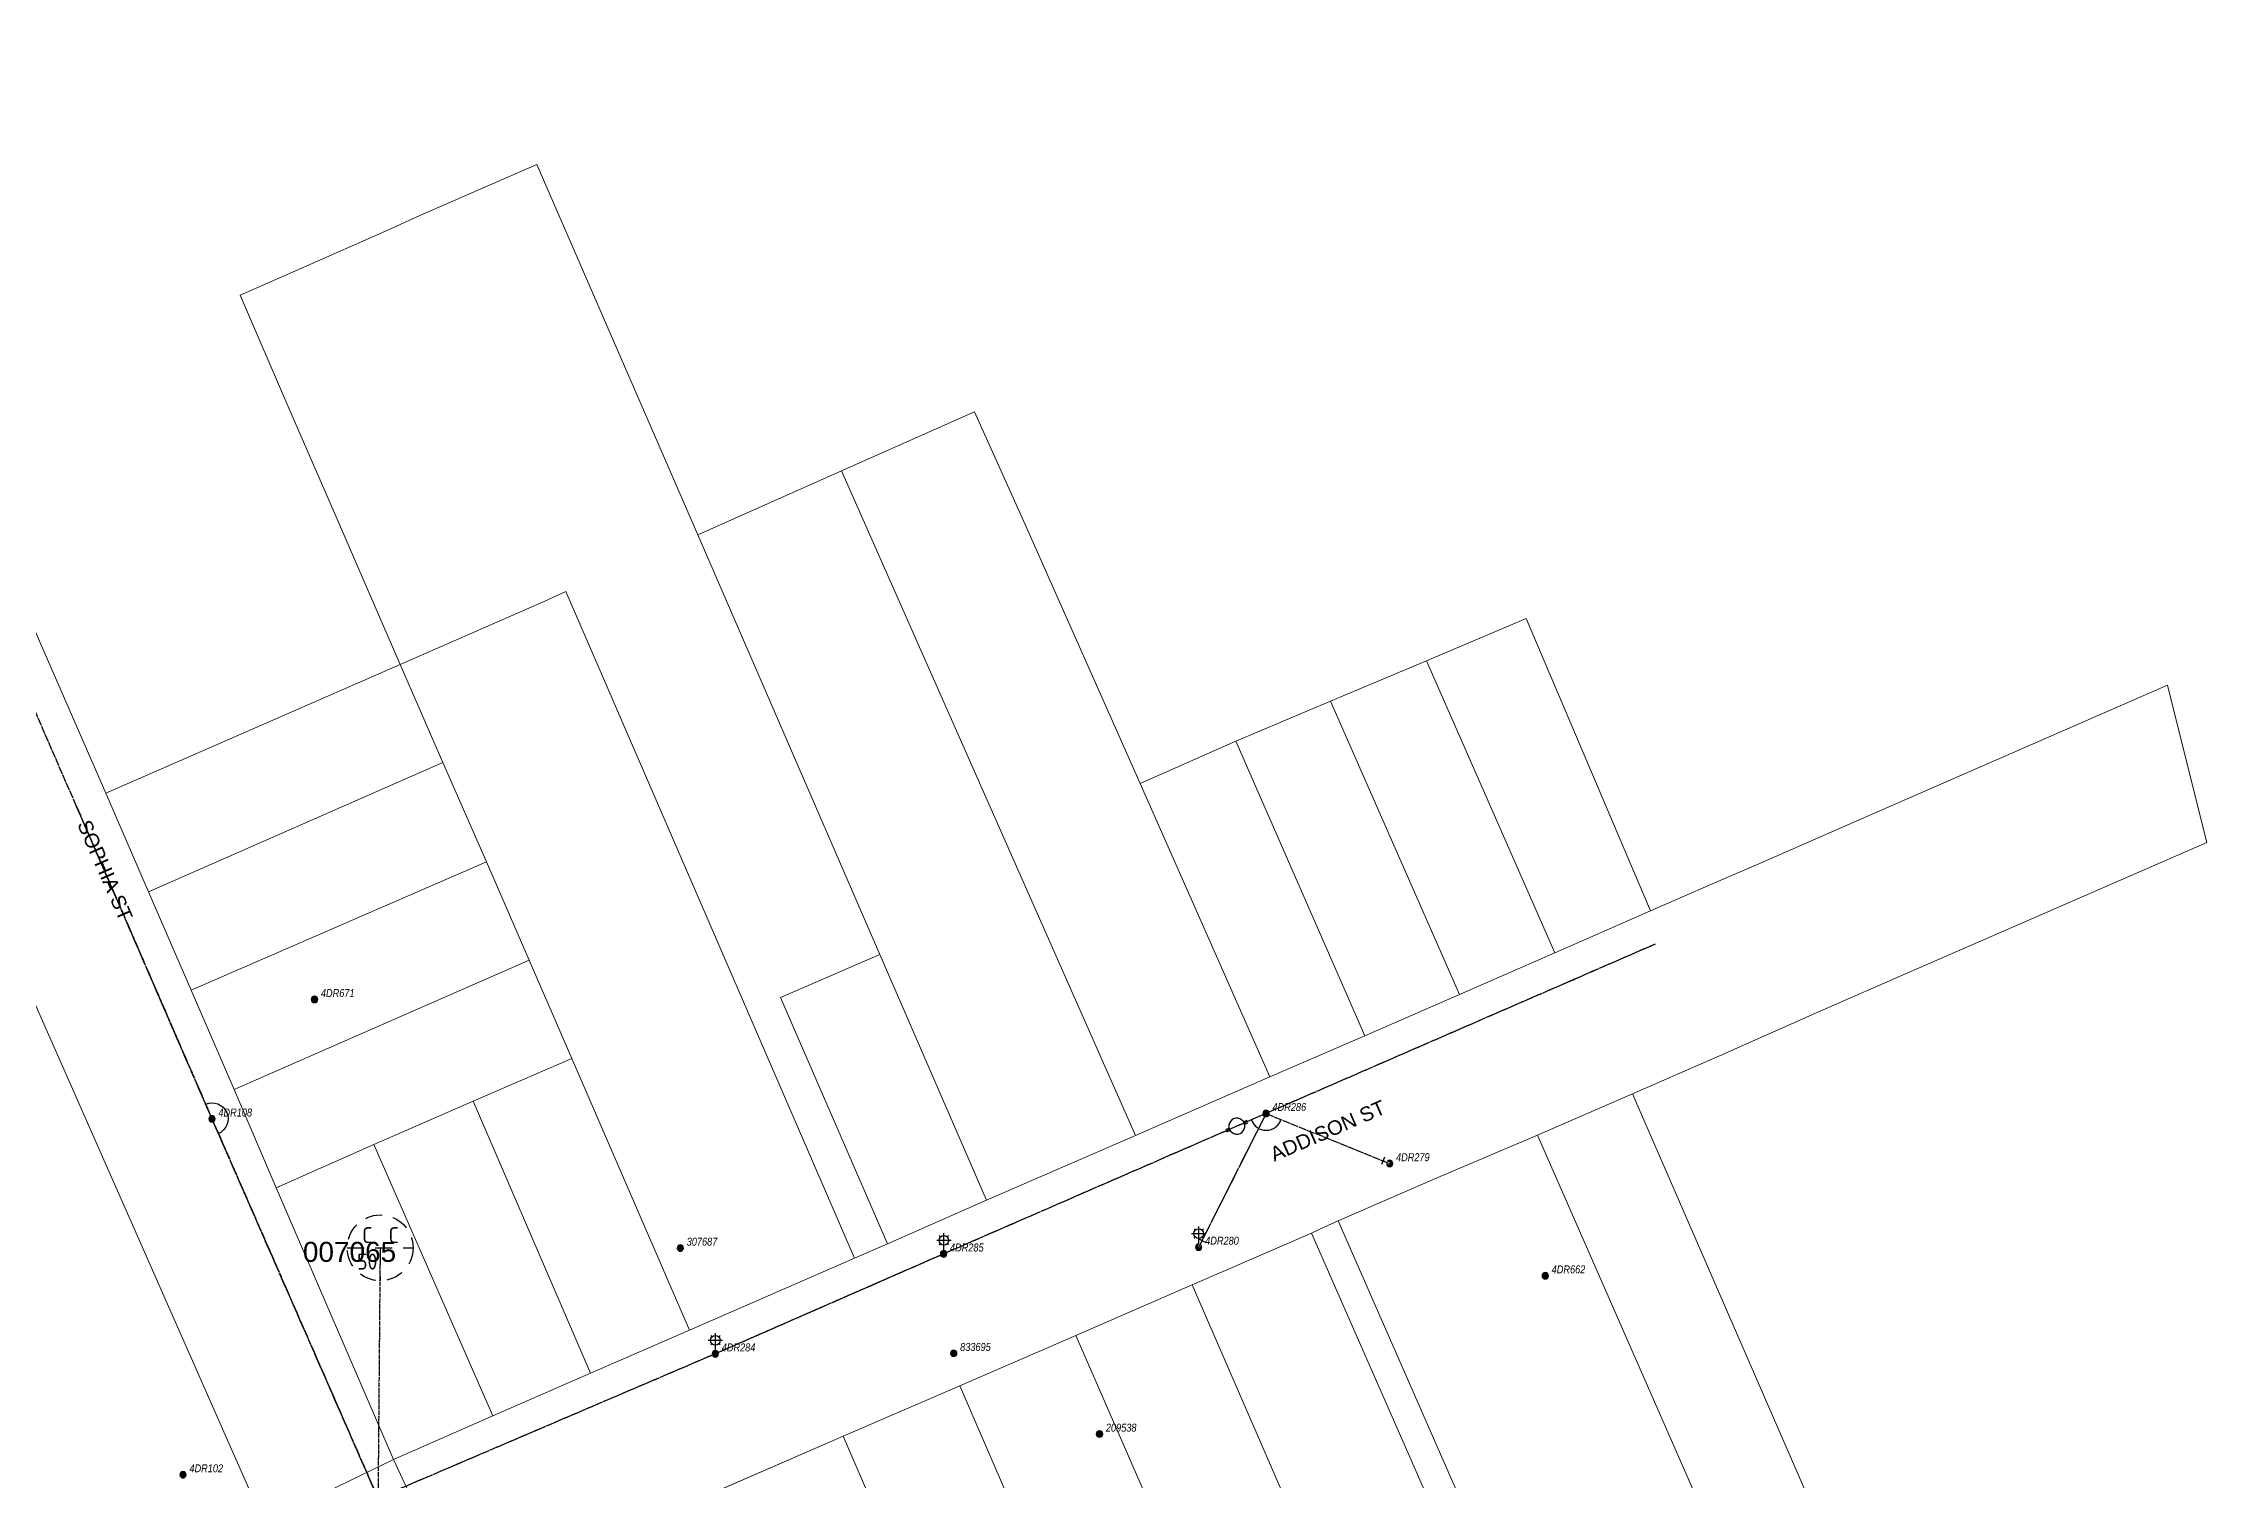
# Model space of a CAD drawing. Header units: metres. Extents: x 303058 to 305172, y 6169922 to 6171978.
# Drawn here: x 304035.9 to 304306.3, y 6171425.1 to 6171604.6 of the extents above; entities that cross this region are included whole.
import ezdxf
from ezdxf.enums import TextEntityAlignment as Align

# ---------------------------------------------------------------- set-up
doc = ezdxf.new("R2010")
doc.units = ezdxf.units.M
doc.linetypes.add('Cable Exist OH', pattern=[1, 1, 0])
doc.linetypes.add('Dash', pattern=[5, 3, -2])
doc.layers.get('0').update_dxf_attribs({"color": 6})
for name, color, linetype in [('_User_NumPoleExist', 7, 'Continuous'), ('Equip_SL_EXT', 7, 'Continuous'), ('Equip_SP_LV_EXT', 7, 'Continuous'), ('Equip_SP_SL_EXT', 8, 'Continuous'), ('Mains_HV_EXT', 7, 'Continuous'), ('Mains_LV_EXT', 7, 'Continuous'), ('Mains_SL_EXT', 7, 'Continuous'), ('SupportsOH_SP_TR_HV_LV_SL_EXT', 8, 'Continuous')]:
    doc.layers.add(name, color=color, linetype=linetype)
for name, color, linetype, lineweight in [('Cadastre Buildings_SP_EXT', 7, 'Continuous', 5), ('Cadastre Land Parcels_SP_EXT', 8, 'Continuous', 5), ('Cadastre Road Names_SP_HV_LV_SL_EXT', 9, 'Continuous', 5), ('Cadastre Roads_SP_EXT', 7, 'Continuous', 5)]:
    doc.layers.add(name, color=color, linetype=linetype, lineweight=lineweight)
doc.styles.add('iecARIAL', font='arial.ttf', dxfattribs={"height": 2})
doc.styles.add('IESYMBOL1', font='isocp.shx')
doc.styles.add('POLE_LABEL', font='ARIALNI.TTF')
doc.styles.add('SLCP_LABEL', font='arial.ttf', dxfattribs={"height": 3.5})
doc.styles.get("Standard").update_dxf_attribs({"font": 'arial.ttf'})

# ---------------------------------------------------------------- blocks, each defined once
blk = doc.blocks.new('LV_OH_LINKS_OPEN_EXT')
for p, q in [((-0.17, 4.97), (-0.17, 5.46)), ((0.17, 4.97), (0.17, 5.46)), ((-0.17, 3), (-0.17, 2.5)), ((0.17, 3), (0.17, 2.5))]:
    blk.add_line(p, q)
blk.add_lwpolyline([(0, 2.99, 1), (0, 4.98, 1)], format="xyb", close=True)
at = {"flags": 9}
for tag, p in [('ACTUAL_STATUS', (0, 0)), ('CONSTRUCTED_VOLTAGE', (0, -0.2)), ('OPERATING_VOLTAGE', (0, -0.6)), ('ORIENTATION', (0, -0.8)), ('OWNED_BY', (0, -1)), ('STATE', (0, -1.2)), ('SWITCH_TYPE', (0, -1.4)), ('NO_PHASES', (0, -0.4)), ('USAGE', (0, -1.6)), ('LEGEND', (0, -1.8)), ('NOTES', (0, -2))]:
    blk.add_attdef(tag, text='', height=0.2, dxfattribs=at).set_placement(p, align=Align.MIDDLE_LEFT)
at = {"flags": 1}
blk.add_attdef('Z', (0, 0), '', height=0.2, dxfattribs=at)
blk = doc.blocks.new('*U139')
for p, q in [((-2.25, 4.22), (2.25, 4.22)), ((-1.46, 5.68), (-1.06, 5.28)), ((-1.46, 2.76), (-1.06, 3.16)), ((0, 1.97), (0, 6.47)), ((0, 0), (0, 2.72)), ((1.46, 5.68), (1.06, 5.28)), ((1.46, 2.76), (1.06, 3.16))]:
    blk.add_line(p, q)
blk.add_circle((0, 4.22), 1.5)
at = {"style": 'iecARIAL', "flags": 9}
blk.add_attdef('ASSET_NUM', (1.5, 1.5), '', height=2.5, dxfattribs=at)
for tag, p, height, flags in [('OPERATING_VOLTAGE', (0.98, -1.65), 0.2, 9), ('ORIENTATION', (0.98, -1.85), 0.2, 9), ('OWNED_BY', (0.98, -2.05), 0.2, 9), ('STATE', (0.98, -2.25), 0.2, 9), ('CONSTRUCTED_VOLTAGE', (0.98, -0.65), 0.2, 9), ('CONTROL_TYPE', (0.98, -0.85), 0.2, 9), ('LANTERN_PURPOSE', (0.98, -1.05), 0.2, 9), ('LANTERN_TYPE', (0.98, -1.25), 0.2, 9), ('NO_PHASES', (0.98, -1.45), 0.2, 9), ('USAGE', (0.98, -2.45), 0.2, 9), ('CEXIST', (0.98, -2.65), 0.2, 9), ('CNEW', (0.98, -2.85), 0.2, 9), ('CNUMBER', (0.98, -3.05), 0.2, 9), ('CREMOVE', (0.98, -3.25), 0.2, 9), ('CREPLACE', (0.98, -3.45), 0.2, 9), ('LKINGHEIGHT', (0.98, -3.65), 0.2, 9), ('LBRACKET', (0.98, -3.85), 0.2, 9), ('LBRACKETVOCAB', (0.98, -4.05), 0.2, 9), ('LCATEGORY', (0.98, -4.25), 0.2, 9), ('LCHARGE1', (0.98, -4.45), 0.2, 9), ('LCHARGE1PERCENT', (0.98, -4.65), 0.2, 9), ('LCHARGE2', (0.98, -4.85), 0.2, 9), ('LCHARGE2PERCENT', (0.98, -5.05), 0.2, 9), ('LCHARGE3', (0.98, -5.25), 0.2, 9), ('LCHARGE3PERCENT', (0.98, -5.45), 0.2, 9), ('LEXIST', (0.98, -5.65), 0.2, 9), ('LLAMP', (0.98, -5.85), 0.2, 9), ('LLAMPVOCAB', (0.98, -6.05), 0.2, 9), ('LMAST', (0.98, -6.25), 0.2, 9), ('LMASTVOCAB', (0.98, -6.45), 0.2, 9), ('LNEW', (0.98, -6.65), 0.2, 9), ('LANTNUMBER', (0.98, -6.85), 0.2, 9), ('LNUMBER', (2.18, -3.25), 2.5, 8), ('STREETNAME', (0.98, -9.25), 0.2, 9), ('SUBURB', (0.98, -9.45), 0.2, 1), ('LOUTREACH', (0.98, -7.25), 0.2, 9), ('LOUTREACHVOCAB', (0.98, -7.45), 0.2, 9), ('LRATECODE', (0.98, -7.65), 0.2, 9), ('LREMOVE', (0.98, -7.85), 0.2, 9), ('LREPLACE', (0.98, -8.05), 0.2, 9), ('LTYPE', (0.98, -8.25), 0.2, 9), ('LTYPEVOCAB', (0.98, -8.45), 0.2, 9), ('LEGEND', (0.98, -8.65), 0.2, 9), ('LOCATION', (0.98, -8.85), 0.2, 9), ('NOTES', (0.98, -9.05), 0.2, 9)]:
    blk.add_attdef(tag, p, '', height=height, dxfattribs=dict(flags=flags))
blk = doc.blocks.new('POLE_EXT')
blk.add_hatch(color=256).paths.add_polyline_path([(-1, 0, 1), (1, 0, 1)])
blk.add_lwpolyline([(-1, 0, 1), (1, 0, 1)], format="xyb", close=True)
for tag, height, flags, p in [('pNumber', 2.5, 8, (-17.84, 2.07)), ('OWNED_BY', 0.2, 9, (1.35, -0.4)), ('SPECIAL_USE', 0.2, 9, (1.35, -0.8)), ('STATE', 0.2, 9, (1.35, -1)), ('cLV', 0.2, 9, (1.35, -1.4)), ('hDepth', 0.2, 9, (1.35, -1.6)), ('hDia', 0.2, 9, (1.35, -1.8)), ('cHV', 0.2, 9, (1.35, -2)), ('cLinedev', 0.2, 9, (1.35, -3.4)), ('pExisting', 0.2, 9, (1.35, -3.8)), ('pFooting', 0.2, 9, (1.35, -4.4)), ('pNew', 0.2, 9, (1.35, -4.6)), ('pRelocate', 0.2, 9, (1.35, -5)), ('pRemove', 0.2, 9, (1.35, -5.2)), ('pReplace', 0.2, 9, (1.35, -5.4)), ('pStay', 0.2, 9, (1.35, -5.6)), ('pType', 0.2, 9, (1.35, -5.8)), ('cspan', 0.2, 9, (1.35, -6)), ('STREETNAME', 0.2, 9, (1.35, -6.2)), ('SUBURB', 0.2, 9, (1.35, -6.4)), ('PARENT', 0.2, 9, (1.35, -0.6)), ('USAGE', 0.2, 9, (1.35, -1.2)), ('LBRACKET', 0.2, 9, (1.35, -2.2)), ('LExisting', 0.2, 9, (1.35, -2.4)), ('LANTNUMBER', 0.2, 9, (1.35, -2.6)), ('LOther', 0.2, 9, (1.35, -2.8)), ('LRemove', 0.2, 9, (1.35, -3)), ('LEGEND', 0.2, 9, (1.35, -3.2)), ('LOCATION', 0.2, 9, (1.35, -3.6)), ('PFNUMBER', 0.2, 9, (1.35, -4)), ('NEWPFNUMBER', 0.2, 9, (1.35, -4.2)), ('NOTES', 0.2, 9, (1.35, -6.6)), ('MAINTAINED_BY', 0.2, 9, (1.36, -6.81)), ('OPERATED_BY', 0.2, 9, (1.36, -7.01))]:
    blk.add_attdef(tag, text='', height=height, dxfattribs=dict(flags=flags)).set_placement(p, align=Align.MIDDLE_LEFT)
at = {"style": 'POLE_LABEL', "flags": 9}
for tag, p in [('STRUCTURE_PLANT_NUMBER', (1.35, 0.03)), ('STREET_CODE', (1.35, -0.2))]:
    blk.add_attdef(tag, text='', height=0.2, dxfattribs=at).set_placement(p, align=Align.MIDDLE_LEFT)
at = {"flags": 1}
blk.add_attdef('Z', (1.35, -7.33), '', height=0.2, dxfattribs=at)
at = {"layer": '_User_NumPoleExist', "style": 'POLE_LABEL', "flags": 8}
blk.add_attdef('ASSET_NUM', text='', height=2.5, dxfattribs=at).set_placement((2, 2), align=Align.MIDDLE_LEFT)
blk = doc.blocks.new('End Shackle_EXT')
blk.add_wipeout([(0, 0.25), (1.81, 0.25), (1.82, -0.25), (0, -0.25)])
blk.add_line((1.81, -1), (1.81, 1))
at = {"flags": 1}
blk.add_attdef('Z', (0, 0), '', height=0.2, dxfattribs=at)
at = {"flags": 9}
for tag, p in [('CONNECTOR_TYPE', (0, 0)), ('CONSTRUCTED_VOLTAGE', (0, -0.2)), ('OPERATING_VOLTAGE', (0, -0.6)), ('ORIENTATION', (0, -0.8)), ('OWNED_BY', (0, -1)), ('STATE', (0, -1.2)), ('NO_PHASES', (0, -0.4)), ('USAGE', (0, -1.4)), ('NOTES', (0, -1.6))]:
    blk.add_attdef(tag, text='', height=0.2, dxfattribs=at).set_placement(p, align=Align.MIDDLE_LEFT)
blk = doc.blocks.new('SLCP_ZELL_EXT')
blk.add_wipeout([(-0.13, 4.15), (-0.39, 4.13), (-0.65, 4.1), (-0.91, 4.05), (-1.16, 3.98), (-1.41, 3.9), (-1.65, 3.81), (-1.88, 3.7), (-2.11, 3.57), (-2.33, 3.43), (-2.54, 3.28), (-2.74, 3.11), (-2.93, 2.93), (-3.11, 2.74), (-3.28, 2.54), (-3.43, 2.33), (-3.57, 2.11), (-3.7, 1.88), (-3.81, 1.65), (-3.9, 1.41), (-3.98, 1.16), (-4.05, 0.91), (-4.1, 0.65), (-4.13, 0.39), (-4.15, 0.13), (-4.15, -0.13), (-4.13, -0.39), (-4.1, -0.65), (-4.05, -0.91), (-3.98, -1.16), (-3.9, -1.41), (-3.81, -1.65), (-3.7, -1.88), (-3.57, -2.11), (-3.43, -2.33), (-3.28, -2.54), (-3.11, -2.74), (-2.93, -2.93), (-2.74, -3.11), (-2.54, -3.28), (-2.33, -3.43), (-2.11, -3.57), (-1.88, -3.7), (-1.65, -3.81), (-1.41, -3.9), (-1.16, -3.98), (-0.91, -4.05), (-0.65, -4.1), (-0.39, -4.13), (-0.13, -4.15), (0.13, -4.15), (0.39, -4.13), (0.65, -4.1), (0.91, -4.05), (1.16, -3.98), (1.41, -3.9), (1.65, -3.81), (1.88, -3.7), (2.11, -3.57), (2.33, -3.43), (2.54, -3.28), (2.74, -3.11), (2.93, -2.93), (3.11, -2.74), (3.28, -2.54), (3.43, -2.33), (3.57, -2.11), (3.7, -1.88), (3.81, -1.65), (3.9, -1.41), (3.98, -1.16), (4.05, -0.91), (4.1, -0.65), (4.13, -0.39), (4.15, -0.13), (4.15, 0.13), (4.13, 0.39), (4.1, 0.65), (4.05, 0.91), (3.98, 1.16), (3.9, 1.41), (3.81, 1.65), (3.7, 1.88), (3.57, 2.11), (3.43, 2.33), (3.28, 2.54), (3.11, 2.74), (2.93, 2.93), (2.74, 3.11), (2.54, 3.28), (2.33, 3.43), (2.11, 3.57), (1.88, 3.7), (1.65, 3.81), (1.41, 3.9), (1.16, 3.98), (0.91, 4.05), (0.65, 4.1), (0.39, 4.13), (0.13, 4.15)])
at = {"linetype": 'Dash', "ltscale": 0.7}
for p, q in [((-4.11, 0), (4.11, 0)), ((0, 0), (0, -4.11))]:
    blk.add_line(p, q, dxfattribs=at)
blk.add_circle((0, 0), 4.11, dxfattribs=at)
at = {"lineweight": 40, "style": 'IESYMBOL1'}
for s, p in [('C', (-1.6, 0)), ('C', (1.7, 0)), ('50', (-1.61, -3.31))]:
    blk.add_text(s, height=2, dxfattribs=at).set_placement(p, align=Align.BOTTOM_CENTER)
at = {"style": 'SLCP_LABEL'}
for tag, height, flags, p in [('ASSET_NUM', 2.5, 8, (2, 2)), ('STREET_CODE', 0.2, 9, (0, -0.2))]:
    blk.add_attdef(tag, text='', height=height, dxfattribs=dict(at, flags=flags)).set_placement(p, align=Align.MIDDLE_LEFT)
at = {"flags": 1}
blk.add_attdef('Z', (0, 0), '', height=0.2, dxfattribs=at)
at = {"flags": 9}
for tag, p in [('CONSTRUCTED_VOLTAGE', (0, -0.4)), ('CONTROL_TYPE', (0, -0.6)), ('OPERATING_VOLTAGE', (0, -1)), ('ORIENTATION', (0, -1.2)), ('OWNED_BY', (0, -1.4)), ('STATE', (0, -2)), ('NO_PHASES', (0, -0.8)), ('USAGE', (0, -1.6)), ('LOCATION', (0, -1.8)), ('NOTES', (0, -2.2))]:
    blk.add_attdef(tag, text='', height=0.2, dxfattribs=at).set_placement(p, align=Align.MIDDLE_LEFT)

msp = doc.modelspace()

# ---------------------------------------------------------------- linework, layer by layer
at = {"layer": 'Cadastre Buildings_SP_EXT', "linetype": 'Continuous'}
for points in [[(304117.72, 6171543.22), (304097.61, 6171589.47), (304083.01, 6171583.1), (304079.07, 6171581.33), (304068.14, 6171576.51), (304060.53, 6171573.15), (304066.63, 6171559.06), (304072.67, 6171545.18), (304080.56, 6171527.05), (304098.98, 6171535.13), (304101.25, 6171536.17), (304137.33, 6171452.88), (304141.43, 6171454.69), (304128.09, 6171485.44), (304140.47, 6171490.82), (304117.72, 6171543.22)], [(304137.33, 6171452.88), (304101.25, 6171536.17), (304098.98, 6171535.13), (304080.56, 6171527.05), (304085.89, 6171514.8), (304091.33, 6171502.41), (304096.68, 6171490.12), (304102.01, 6171477.84), (304116.71, 6171443.89), (304135.3, 6171452), (304137.33, 6171452.88)], [(304266.71, 6171399.54), (304234.52, 6171473.42), (304222.66, 6171468.25), (304255.09, 6171394.43), (304266.71, 6171399.54)], [(304255.09, 6171394.43), (304222.66, 6171468.25), (304209.92, 6171462.84), (304197.77, 6171457.56), (304230.21, 6171383.61), (304231.31, 6171384.04), (304243.05, 6171389.14), (304255.09, 6171394.43)]]:
    msp.add_lwpolyline(points, close=True, dxfattribs=at)
at = {"layer": 'Cadastre Land Parcels_SP_EXT', "linetype": 'Continuous'}
for points in [[(304189.23, 6171475.53), (304173.03, 6171512.18), (304158.81, 6171544.13), (304152.33, 6171558.61), (304135.71, 6171551.22), (304172.45, 6171468.21), (304189.23, 6171475.53)], [(304153.8, 6171460.13), (304172.45, 6171468.21), (304135.71, 6171551.22), (304117.72, 6171543.22), (304140.47, 6171490.82), (304153.8, 6171460.13)], [(304224.83, 6171491.04), (304236.8, 6171496.28), (304221.26, 6171532.77), (304208.78, 6171527.49), (304224.83, 6171491.04)], [(304085.89, 6171514.8), (304080.56, 6171527.05), (304061.97, 6171518.9), (304043.75, 6171510.95), (304049.1, 6171498.65), (304085.89, 6171514.8)], [(304224.83, 6171491.04), (304208.78, 6171527.49), (304196.8, 6171522.44), (304212.91, 6171485.81), (304224.83, 6171491.04)], [(304212.91, 6171485.81), (304196.8, 6171522.44), (304184.97, 6171517.46), (304201.1, 6171480.66), (304212.91, 6171485.81)], [(304201.1, 6171480.66), (304184.97, 6171517.46), (304173.03, 6171512.18), (304189.23, 6171475.53), (304201.1, 6171480.66)], [(304091.33, 6171502.41), (304085.89, 6171514.8), (304049.1, 6171498.65), (304054.44, 6171486.35), (304091.33, 6171502.41)], [(304063.51, 6171419.89), (304023.3, 6171510.84), (303895.43, 6171441.28), (303880.15, 6171410.95), (303890.46, 6171408.45), (303879.45, 6171363.62), (303933.85, 6171350.2), (303952.79, 6171360.39), (304063.51, 6171419.89)], [(304096.68, 6171490.12), (304091.33, 6171502.41), (304054.44, 6171486.35), (304059.8, 6171473.97), (304096.68, 6171490.12)], [(304102.01, 6171477.84), (304096.68, 6171490.12), (304059.8, 6171473.97), (304065.06, 6171461.68), (304077.27, 6171467.07), (304089.68, 6171472.48), (304102.01, 6171477.84)], [(304141.43, 6171454.69), (304153.8, 6171460.13), (304140.47, 6171490.82), (304128.09, 6171485.44), (304141.43, 6171454.69)], [(304116.71, 6171443.89), (304102.01, 6171477.84), (304089.68, 6171472.48), (304104.33, 6171438.53), (304116.71, 6171443.89)], [(304104.33, 6171438.53), (304089.68, 6171472.48), (304077.27, 6171467.07), (304092.13, 6171433.18), (304104.33, 6171438.53)], [(304092.13, 6171433.18), (304077.27, 6171467.07), (304065.06, 6171461.68), (304079.72, 6171427.75), (304092.13, 6171433.18)], [(304210.69, 6171419.05), (304194.41, 6171456.03), (304179.51, 6171449.56), (304195.63, 6171412.48), (304210.69, 6171419.05)], [(304195.63, 6171412.48), (304179.51, 6171449.56), (304164.97, 6171443.24), (304181.14, 6171406.22), (304181.98, 6171404.24), (304196.58, 6171410.52), (304195.63, 6171412.48)], [(304181.14, 6171406.22), (304164.97, 6171443.24), (304150.47, 6171436.95), (304166.53, 6171399.87), (304181.14, 6171406.22)], [(304151.97, 6171393.53), (304166.53, 6171399.87), (304150.47, 6171436.95), (304135.9, 6171430.65), (304151.97, 6171393.53)], [(304146.11, 6171407.07), (304135.9, 6171430.65), (304119.26, 6171423.41), (304129.54, 6171399.9), (304146.11, 6171407.07)]]:
    msp.add_lwpolyline(points, close=True, dxfattribs=at)
at = {"layer": 'Cadastre Roads_SP_EXT', "linetype": 'Continuous'}
msp.add_lwpolyline([(304023.74, 6171556.9), (304008.96, 6171591), (304001.39, 6171588.13), (303990.9, 6171584.16), (304023.3, 6171510.84), (304063.51, 6171419.89), (304072.85, 6171424.42), (304079.72, 6171427.75), (304065.06, 6171461.68), (304059.8, 6171473.97), (304054.44, 6171486.35), (304049.1, 6171498.65), (304043.75, 6171510.95), (304035.89, 6171529), (304029.81, 6171542.91), (304023.74, 6171556.9)], close=True, dxfattribs=at)
msp.add_lwpolyline([(304118.33, 6171423.01), (304135.9, 6171430.65), (304150.47, 6171436.95), (304164.97, 6171443.24), (304179.51, 6171449.56), (304194.41, 6171456.03), (304196.03, 6171456.77), (304197.77, 6171457.56), (304209.92, 6171462.84), (304222.66, 6171468.25), (304234.52, 6171473.42), (304245.43, 6171478.17), (304257.7, 6171483.63), (304269.31, 6171488.68), (304285.47, 6171495.72), (304306.3, 6171504.82), (304306.3, 6171504.82), (304303.81, 6171514.76), (304301.38, 6171524.47), (304264.49, 6171508.35), (304250.6, 6171502.27), (304245.95, 6171500.26), (304236.8, 6171496.28), (304224.83, 6171491.04), (304212.91, 6171485.81), (304201.1, 6171480.66), (304189.23, 6171475.53), (304172.45, 6171468.21), (304153.8, 6171460.13), (304141.43, 6171454.69), (304137.33, 6171452.88), (304135.3, 6171452), (304116.71, 6171443.89), (304104.33, 6171438.53), (304092.13, 6171433.18), (304079.72, 6171427.75), (304083.75, 6171419.1)], dxfattribs=at)
at = {"layer": 'Mains_LV_EXT', "linetype": 'Cable Exist OH'}
for points in [[(304057.03, 6171470.28), (304040.1, 6171509.32)], [(304237.36, 6171492.1), (304188.75, 6171470.96)], [(304148.45, 6171453.42), (304119.93, 6171440.94)], [(304119.93, 6171440.94), (304077.77, 6171422.91)]]:
    msp.add_lwpolyline(points, dxfattribs=at)
at = {"layer": 'Mains_LV_EXT', "linetype": 'Continuous'}
for points in [[(304056.23, 6171472.12, -0.998184), (304057.83, 6171468.44)], [(304186.92, 6171470.17, 0.721656), (304190.61, 6171470.21)]]:
    msp.add_lwpolyline(points, format="xyb", dxfattribs=at)
at = {"layer": 'Mains_SL_EXT', "linetype": 'Cable Exist OH', "ltscale": 0.6, "flags": 128}
for points in [[(304040.1, 6171509.32), (304057.03, 6171470.28)], [(304237.36, 6171492.1), (304188.75, 6171470.96)], [(304148.49, 6171453.43), (304148.45, 6171453.42), (304119.93, 6171440.94)], [(304119.93, 6171440.94), (304077.77, 6171422.91)]]:
    msp.add_lwpolyline(points, dxfattribs=at)

# ---------------------------------------------------------------- block references
at = {"layer": 'Equip_SP_LV_EXT', "rotation": 113.5226741442206}
msp.add_blockref('LV_OH_LINKS_OPEN_EXT', (304188.75, 6171470.96), dxfattribs=at)
at = {"layer": 'Equip_SP_SL_EXT', "xscale": 0.4, "yscale": 0.4, "zscale": 0.4}
for p in [(304148.49, 6171453.43), (304180.33, 6171454.27), (304119.93, 6171440.94)]:
    msp.add_blockref('*U139', p, dxfattribs=at)
at = {"layer": 'SupportsOH_SP_TR_HV_LV_SL_EXT'}
ref = msp.add_blockref('POLE_EXT', (304069.84, 6171485.2), dxfattribs=dict(at, xscale=0.4, yscale=0.4, zscale=0.4))
ref.add_attrib('ASSET_NUM', '4DR671', dxfattribs={"layer": '_User_NumPoleExist', "height": 1, "style": 'POLE_LABEL'}).set_placement((304070.64, 6171486), align=Align.MIDDLE_LEFT)
ref = msp.add_blockref('POLE_EXT', (304057.03, 6171470.28), dxfattribs=dict(at, xscale=0.4, yscale=0.4, zscale=0.4))
ref.add_attrib('ASSET_NUM', '4DR108', dxfattribs={"layer": '_User_NumPoleExist', "height": 1, "style": 'POLE_LABEL'}).set_placement((304057.83, 6171471.08), align=Align.MIDDLE_LEFT)
ref = msp.add_blockref('POLE_EXT', (304188.75, 6171470.96), dxfattribs=dict(at, xscale=0.4, yscale=0.4, zscale=0.4))
ref.add_attrib('ASSET_NUM', '4DR286', dxfattribs={"layer": '_User_NumPoleExist', "height": 1, "style": 'POLE_LABEL'}).set_placement((304189.55, 6171471.77), align=Align.MIDDLE_LEFT)
ref = msp.add_blockref('POLE_EXT', (304204.19, 6171464.7), dxfattribs=dict(at, xscale=0.4, yscale=0.4, zscale=0.4))
ref.add_attrib('ASSET_NUM', '4DR279', dxfattribs={"layer": '_User_NumPoleExist', "height": 1, "style": 'POLE_LABEL'}).set_placement((304204.99, 6171465.5), align=Align.MIDDLE_LEFT)
ref = msp.add_blockref('POLE_EXT', (304115.55, 6171454.15), dxfattribs=dict(at, xscale=0.4, yscale=0.4, zscale=0.4))
ref.add_attrib('ASSET_NUM', '307687', dxfattribs={"layer": '_User_NumPoleExist', "height": 1, "style": 'POLE_LABEL'}).set_placement((304116.35, 6171454.95), align=Align.MIDDLE_LEFT)
ref = msp.add_blockref('POLE_EXT', (304148.45, 6171453.42), dxfattribs=dict(at, xscale=0.4, yscale=0.4, zscale=0.4))
ref.add_attrib('ASSET_NUM', '4DR285', dxfattribs={"layer": '_User_NumPoleExist', "height": 1, "style": 'POLE_LABEL'}).set_placement((304149.25, 6171454.22), align=Align.MIDDLE_LEFT)
ref = msp.add_blockref('POLE_EXT', (304180.33, 6171454.27), dxfattribs=dict(at, xscale=0.4, yscale=0.4, zscale=0.4))
ref.add_attrib('ASSET_NUM', '4DR280', dxfattribs={"layer": '_User_NumPoleExist', "height": 1, "style": 'POLE_LABEL'}).set_placement((304181.14, 6171455.07), align=Align.MIDDLE_LEFT)
ref = msp.add_blockref('POLE_EXT', (304223.64, 6171450.69), dxfattribs=dict(at, xscale=0.4, yscale=0.4, zscale=0.4))
ref.add_attrib('ASSET_NUM', '4DR662', dxfattribs={"layer": '_User_NumPoleExist', "height": 1, "style": 'POLE_LABEL'}).set_placement((304224.44, 6171451.49), align=Align.MIDDLE_LEFT)
ref = msp.add_blockref('POLE_EXT', (304119.93, 6171440.94), dxfattribs=dict(at, xscale=0.4, yscale=0.4, zscale=0.4))
ref.add_attrib('ASSET_NUM', '4DR284', dxfattribs={"layer": '_User_NumPoleExist', "height": 1, "style": 'POLE_LABEL'}).set_placement((304120.73, 6171441.74), align=Align.MIDDLE_LEFT)
ref = msp.add_blockref('POLE_EXT', (304149.72, 6171441), dxfattribs=dict(at, xscale=0.4, yscale=0.4, zscale=0.4))
ref.add_attrib('ASSET_NUM', '833695', dxfattribs={"layer": '_User_NumPoleExist', "height": 1, "style": 'POLE_LABEL'}).set_placement((304150.52, 6171441.8), align=Align.MIDDLE_LEFT)
ref = msp.add_blockref('POLE_EXT', (304167.93, 6171430.92), dxfattribs=dict(at, xscale=0.4, yscale=0.4, zscale=0.4))
ref.add_attrib('ASSET_NUM', '209538', dxfattribs={"layer": '_User_NumPoleExist', "height": 1, "style": 'POLE_LABEL'}).set_placement((304168.73, 6171431.72), align=Align.MIDDLE_LEFT)
ref = msp.add_blockref('POLE_EXT', (304053.41, 6171425.84), dxfattribs=dict(at, xscale=0.4, yscale=0.4, zscale=0.4))
ref.add_attrib('ASSET_NUM', '4DR102', dxfattribs={"layer": '_User_NumPoleExist', "height": 1, "style": 'POLE_LABEL'}).set_placement((304054.21, 6171426.64), align=Align.MIDDLE_LEFT)

# ---------------------------------------------------------------- texts
at = {"layer": 'Cadastre Road Names_SP_HV_LV_SL_EXT'}
for s, rotation, p in [('SOPHIA ST', 293.6407, (304040.15, 6171507.11)), ('ADDISON ST', 23.5067, (304189.77, 6171464.92))]:
    msp.add_text(s, height=1.8, rotation=rotation, dxfattribs=at).set_placement(p)

# ---------------------------------------------------------------- next in the draw order: block references
at = {"layer": 'Equip_SL_EXT'}
ref = msp.add_blockref('SLCP_ZELL_EXT', (304078.04, 6171454.17), dxfattribs=at)
ref.add_attrib('ASSET_NUM', '007065', dxfattribs={"layer": '0', "height": 2.5, "style": 'SLCP_LABEL'}).set_placement((304080.04, 6171454.92), align=Align.TOP_RIGHT)
at = {"layer": 'Mains_LV_EXT', "xscale": 0.5, "yscale": 0.5, "zscale": 0.5}
for p, rotation in [((304204.19, 6171464.7), 156.8549086108769), ((304180.33, 6171454.27), 62.12929694564662)]:
    msp.add_blockref('End Shackle_EXT', p, dxfattribs=dict(at, rotation=rotation))

# ---------------------------------------------------------------- next in the draw order: linework, layer by layer
at = {"layer": 'Mains_HV_EXT', "linetype": 'Cable Exist OH'}
msp.add_lwpolyline([(304077.77, 6171422.91), (304057.03, 6171470.28), (304040.1, 6171509.32), (304021.16, 6171552.81), (304002.39, 6171595.99), (304053.57, 6171618.02), (304087.98, 6171633.03), (304204.64, 6171683.73)], dxfattribs=at)
at = {"layer": 'Mains_LV_EXT', "linetype": 'Cable Exist OH'}
for points in [[(304188.75, 6171470.96), (304148.45, 6171453.42)], [(304188.75, 6171470.96), (304180.33, 6171454.27)], [(304188.75, 6171470.96), (304204.19, 6171464.7)], [(304077.77, 6171422.91), (304057.03, 6171470.28)]]:
    msp.add_lwpolyline(points, dxfattribs=at)
at = {"layer": 'Mains_SL_EXT', "linetype": 'Cable Exist OH', "ltscale": 0.6, "flags": 128}
for points in [[(304188.75, 6171470.96), (304148.49, 6171453.43)], [(304188.75, 6171470.96), (304180.33, 6171454.27)], [(304057.03, 6171470.28), (304077.77, 6171422.91)], [(304078.04, 6171454.17), (304077.77, 6171422.91)]]:
    msp.add_lwpolyline(points, dxfattribs=at)

doc.saveas('drawing.dxf')
